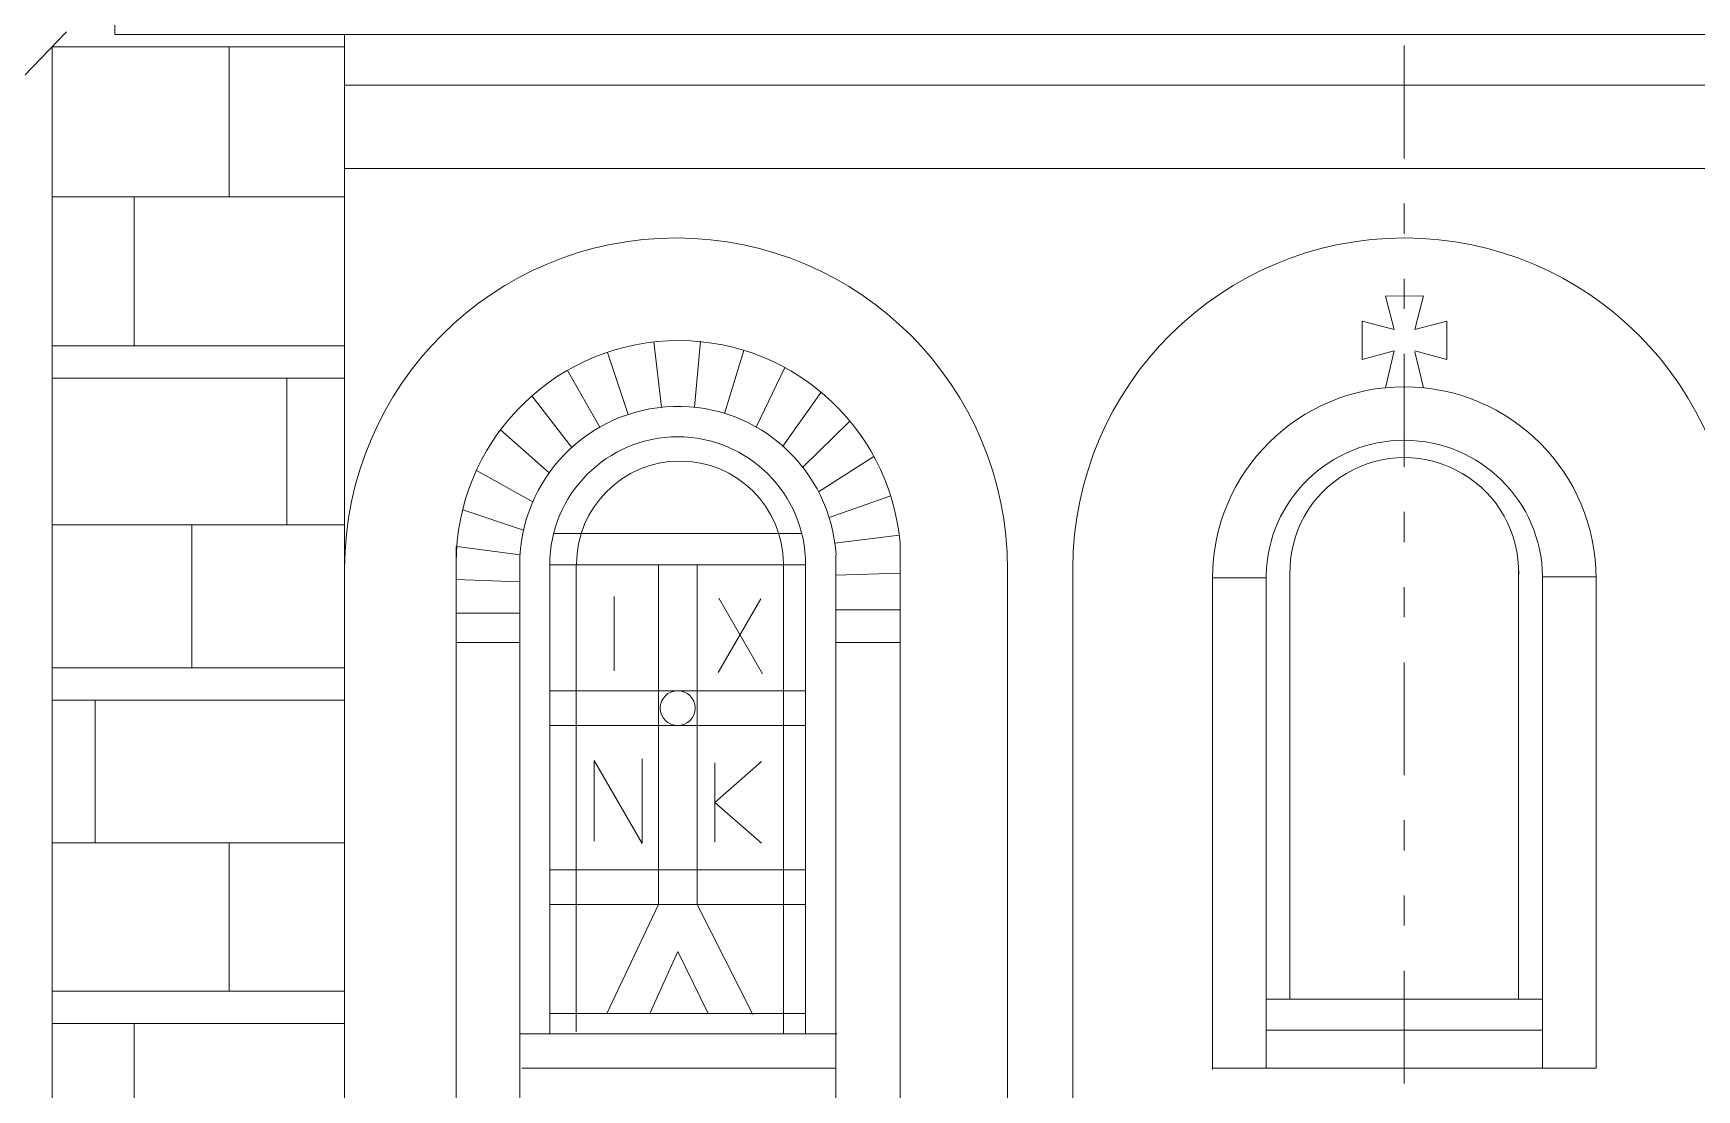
# Model space of a CAD drawing. Header units: millimetres. Extents: x -490789 to -449459, y 209001 to 327650.
# Drawn here: x -473270 to -469368, y 219825 to 222303 of the extents above; entities that cross this region are included whole.
import ezdxf

# ---------------------------------------------------------------- set-up
doc = ezdxf.new("R2010")
doc.units = ezdxf.units.MM
doc.header["$MEASUREMENT"] = 0
doc.linetypes.add('2-Штрих-Штриховая', pattern=[723.19442, 264.583325, -105.833328, 70.555556, -105.833328, 70.555556, -105.833328])
for name, color, linetype, lineweight in [('0_Ном._пера__12_Ном._пера__12_Ном._пера__12', 12, 'Continuous', 18), ('0_Ном._пера__7_Ном._пера__1_Ном._пера__1', 1, 'Continuous', 18), ('0_Ном._пера__7_Ном._пера__7_Ном._пера__1', 1, 'Continuous', 18), ('0_Ном._пера__7_Ном._пера__7_Ном._пера__7', 7, 'Continuous', 18), ('0_Ном_пера__1_Ном_пера__1_Ном_пера__1_Ном._пера__1_Ном_пера__1_Ном_пера__1_Ном_пера__1_Ном_пера__1_Ном_пера__1_Ном_пера__1_Ном_пера__1_Ном_пера__1_Ном_пера__1_Ном_пера__1_Ном_пера__1_Ном_пера__1_Ном_пера__1_Ном_пера__1_Ном_пера__1_Ном_пера__1_Ном_пера___D_Ном._пера__1', 1, 'Continuous', 18), ('0_Ном_пера__1_Ном_пера__1_Ном_пера__1_Ном_пера__1_Ном_пера__1_Ном_пера__1_Ном_пера__1_Ном_пера__1_Ном_пера__1_Ном._пера__1_Ном_пера__1_Ном_пера__1_Ном_пера__1_Ном_пера__1_Ном_пера__1_Ном_пера__1_Ном_пера__1_Ном_пера__1_Ном_пера__1_Ном_пера__1_Ном_пера___D_Ном._пера__1', 1, 'Continuous', 18), ('0_Ном_пера__1_Ном_пера__1_Ном_пера__1_Ном_пера__1_Ном_пера__1_Ном_пера__1_Ном_пера__1_Ном_пера__1_Ном_пера__1_Ном_пера__1_Ном._пера__1_Ном_пера__1_Ном_пера__1_Ном_пера__1_Ном_пера__1_Ном_пера__1_Ном_пера__1_Ном_пера__1_Ном_пера__1_Ном_пера__1_Ном_пера___D_Ном._пера__1', 1, 'Continuous', 18), ('0_Ном_пера__1_Ном_пера__1_Ном_пера__1_Ном_пера__1_Ном_пера__1_Ном_пера__1_Ном_пера__1_Ном_пера__1_Ном_пера__1_Ном_пера__1_Ном_пера__1_Ном_пера__1_Ном_пера__1_Ном_пера__1_Ном_пера__1_Ном_пера__1_Ном_пера__1_Ном._пера__1_Ном_пера__1_Ном._пера__1_Ном_пера__2_Ном._пера__1', 1, 'Continuous', 18), ('0_Ном_пера__1_Ном_пера__1_Ном_пера__1_Ном_пера__1_Ном_пера__1_Ном_пера__1_Ном_пера__1_Ном_пера__1_Ном_пера__1_Ном_пера__1_Ном_пера__1_Ном_пера__1_Ном_пера__1_Ном_пера__1_Ном_пера__1_Ном_пера__1_Ном_пера__1_Ном_пера__1_Ном_пера__1_Ном_пера__1_Ном_пера__1_C_Ном._пера__1', 1, 'Continuous', 18), ('0_Ном_пера__1_Ном_пера__1_Ном_пера__1_Ном_пера__1_Ном_пера__1_Ном_пера__1_Ном_пера__1_Ном_пера__1_Ном_пера__1_Ном_пера__1_Ном_пера__1_Ном_пера__1_Ном_пера__1_Ном_пера__1_Ном_пера__7_Ном_пера__7_Ном_пера__7_Ном_пера__7_Ном_пера__7_Ном_пера__7_Ном_пера__7_5_Ном._пера__1', 1, 'Continuous', 18), ('0_Ном_пера__1_Ном_пера__1_Ном_пера__1_Ном_пера__1_Ном_пера__1_Ном_пера__1_Ном_пера__1_Ном_пера__1_Ном_пера__1_Ном_пера__1_Ном_пера__1_Ном_пера__7_Ном_пера__7_Ном_пера__7_Ном_пера__7_Ном_пера__7_Ном_пера__7_Ном_пера__7_Ном_пера__7_Ном_пера__7_Ном_пера__7_5_Ном._пера__1', 1, 'Continuous', 18), ('0_Ном_пера__7_Ном._пера__7_Ном_пера__7_Ном_пера__7_Ном_пера__7_Ном_пера__7_Ном_пера__7_Ном_пера__7_Ном_пера__7_Ном_пера__7_Ном_пера__7_Ном_пера__7_Ном_пера__7_Ном_пера__7_Ном_пера__7_Ном_пера__7_Ном_пера__7_Ном_пера__7_Ном_пера__7_Ном_пера__7_Ном_пера___7_Ном._пера__7', 7, 'Continuous', 18), ('0_Ном_пера__7_Ном_пера__7_Ном_пера__7_Ном._пера__7_Ном_пера__7_Ном_пера__7_Ном_пера__7_Ном_пера__7_Ном_пера__7_Ном_пера__7_Ном_пера__7_Ном_пера__7_Ном_пера__7_Ном_пера__7_Ном_пера__7_Ном_пера__7_Ном_пера__7_Ном_пера__7_Ном_пера__7_Ном_пера__7_Ном_пера___5_Ном._пера__7', 7, 'Continuous', 18), ('0_Ном_пера__7_Ном_пера__7_Ном_пера__7_Ном_пера__7_Ном_пера__7_Ном_пера__7_Ном_пера__7_Ном_пера__7_Ном_пера__7_Ном._пера__7_Ном_пера__7_Ном_пера__7_Ном_пера__7_Ном_пера__7_Ном_пера__7_Ном_пера__7_Ном_пера__7_Ном_пера__7_Ном_пера__7_Ном_пера__7_Ном_пера___7_Ном._пера__7', 7, 'Continuous', 18), ('0_Ном_пера__7_Ном_пера__7_Ном_пера__7_Ном_пера__7_Ном_пера__7_Ном_пера__7_Ном_пера__7_Ном_пера__7_Ном_пера__7_Ном_пера__7_Ном_пера__7_Ном_пера__7_Ном_пера__7_Ном_пера__7_Ном_пера__7_Ном._пера__7_Ном_пера__7_Ном._пера__7_Ном_пера__7_Ном._пера__7_Ном_пера_2_Ном._пера__7', 7, 'Continuous', 18), ('0_Ном_пера__7_Ном_пера__7_Ном_пера__7_Ном_пера__7_Ном_пера__7_Ном_пера__7_Ном_пера__7_Ном_пера__7_Ном_пера__7_Ном_пера__7_Ном_пера__7_Ном_пера__7_Ном_пера__7_Ном_пера__7_Ном_пера__7_Ном_пера__7_Ном_пера__7_Ном_пера__7_Ном._пера__7_Ном_пера__7_Ном._пера__5_Ном._пера__7', 7, 'Continuous', 18), ('0_Ном_пера__7_Ном_пера__7_Ном_пера__7_Ном_пера__7_Ном_пера__7_Ном_пера__7_Ном_пера__7_Ном_пера__7_Ном_пера__7_Ном_пера__7_Ном_пера__7_Ном_пера__7_Ном_пера__7_Ном_пера__7_Ном_пера__7_Ном_пера__7_Ном_пера__7_Ном_пера__7_Ном_пера__7_Ном_пера__7_Ном_пера__7_8_Ном._пера__1', 1, 'Continuous', 18), ('0_Ном_пера__7_Ном_пера__7_Ном_пера__7_Ном_пера__7_Ном_пера__7_Ном_пера__7_Ном_пера__7_Ном_пера__7_Ном_пера__7_Ном_пера__7_Ном_пера__7_Ном_пера__7_Ном_пера__7_Ном_пера__7_Ном_пера__7_Ном_пера__7_Ном_пера__7_Ном_пера__7_Ном_пера__7_Ном_пера__7_Ном_пера__7_C_Ном._пера__1', 1, 'Continuous', 18), ('hatch_Ном_пера__254_Ном_пера__254_Ном_пера__254_Ном._пера__254_Ном_пера__254_Ном._пера__9_Ном_пера__9_Ном_пера__9_Ном_пера__12_Ном_пера__12_Ном_пера__12_Ном_пера__12_Ном_пера__12_Ном_пера__12_Ном_пера__1_Ном_пера__1_Ном_пера__1_Ном_пера__1_Ном_пера__1_Н_B_Ном._пера__1', 1, 'Continuous', 18), ('Опалубка_Ном_пера__7_Ном_пера__7_Ном_пера__7_Ном_пера__7_Ном_пера__7_Ном_пера__7_Ном_пера__7_Ном_пера__7_Ном_пера__7_Ном_пера__7_Ном_пера__1_Ном_пера__1_Ном_пера__1_Ном_пера__1_Ном_пера__1_Ном_пера__1_Ном_пера__1_Ном_пера__1_Ном_пера__1_Ном_пера__1_Ном__4_Ном._пера__1', 1, 'Continuous', 18), ('Опалубка_Ном_пера__7_Ном_пера__7_Ном_пера__7_Ном_пера__7_Ном_пера__7_Ном_пера__7_Ном_пера__7_Ном_пера__7_Ном_пера__7_Ном_пера__7_Ном_пера__1_Ном_пера__1_Ном_пера__1_Ном_пера__1_Ном_пера__1_Ном_пера__1_Ном_пера__1_Ном_пера__1_Ном_пера__1_Ном_пера__1_Ном__4_Ном._пера__7', 7, 'Continuous', 18)]:
    doc.layers.add(name, color=color, linetype=linetype, lineweight=lineweight)

msp = doc.modelspace()

# ---------------------------------------------------------------- linework, layer by layer
at = {"layer": '0_Ном._пера__12_Ном._пера__12_Ном._пера__12', "linetype": '2-Штрих-Штриховая'}
msp.add_line((-470054.3, 217669.7), (-470054.3, 236554.5), dxfattribs=at)
at = {"layer": '0_Ном._пера__7_Ном._пера__1_Ном._пера__1', "linetype": 'Continuous'}
msp.add_line((-472539.9, 221569.5), (-473225.7, 221569.5), dxfattribs=at)
at = {"layer": '0_Ном._пера__7_Ном._пера__7_Ном._пера__1', "linetype": 'Continuous'}
for centre, radius, start, end in [((-470054.3, 221023.3), 450, 0, 179.7617), ((-470054.3, 221023.6), 324.3, 0.7789, 178.7941)]:
    msp.add_arc(centre, radius, start, end, dxfattribs=at)
at = {"layer": '0_Ном._пера__7_Ном._пера__7_Ном._пера__7', "linetype": 'Continuous'}
for p, q in [((-473500.9, 221985.6), (-473191.9, 222305.6)), ((-473225.7, 222271), (-473225.7, 219305.6)), ((-472539.9, 222299.5), (-467557.5, 222299.5)), ((-472539.9, 222299.5), (-472539.9, 219305.6)), ((-472539.9, 222180.7), (-467557.5, 222180.7)), ((-467557.5, 221985.6), (-472539.9, 221985.6)), ((-473225.6, 221149.6), (-472539.8, 221149.6)), ((-470984.7, 221051.9), (-470984.7, 219305.6)), ((-470831.9, 221051.2), (-470831.9, 219305.6)), ((-470504.3, 221025.1), (-470504.3, 219871.7)), ((-470378.5, 221030.4), (-470378.5, 219875.5)), ((-470322.5, 221040.7), (-470322.5, 220036.9)), ((-469786.1, 221040.7), (-469786.1, 220036.9)), ((-469730.1, 221029.5), (-469730.1, 219875.5)), ((-469604.3, 221027.9), (-469604.3, 219875.5)), ((-470378.5, 220036.9), (-469730.1, 220036.9)), ((-470378.5, 219964.3), (-469730.7, 219964.3)), ((-470504.3, 219875.5), (-469604.3, 219875.5))]:
    msp.add_line(p, q, dxfattribs=at)
for centre, radius, start, end in [((-471762.3, 221044.8), 777.6, 0, 179.7617), ((-470054.3, 221044.8), 777.6, 0, 179.7617), ((-470054.3, 221023.3), 450, 0, 179.7617), ((-470054.3, 221023.6), 324.3, 0.7789, 178.7941), ((-470054.3, 221038.9), 268.3, 358.7614, 181.2231), ((-470054.3, 221038.9), 268.3, 358.7614, 181.2231)]:
    msp.add_arc(centre, radius, start, end, dxfattribs=at)
at = {"layer": '0_Ном_пера__1_Ном_пера__1_Ном_пера__1_Ном._пера__1_Ном_пера__1_Ном_пера__1_Ном_пера__1_Ном_пера__1_Ном_пера__1_Ном_пера__1_Ном_пера__1_Ном_пера__1_Ном_пера__1_Ном_пера__1_Ном_пера__1_Ном_пера__1_Ном_пера__1_Ном_пера__1_Ном_пера__1_Ном_пера__1_Ном_пера___D_Ном._пера__1', "linetype": 'Continuous'}
for p, q in [((-473225.7, 222271), (-472539.9, 222271)), ((-473225.7, 221493.5), (-472539.9, 221493.5)), ((-472277.8, 221098.7), (-472277.8, 219305.6)), ((-471236.9, 221108.5), (-471236.9, 219305.6)), ((-472128.8, 220799.1), (-472128.8, 221056.1)), ((-471387.2, 220799.1), (-471387.2, 221078.2)), ((-473225.7, 220814.2), (-472539.9, 220814.2)), ((-473225.7, 220738.2), (-472539.9, 220738.2)), ((-472539.9, 220055.7), (-473225.7, 220055.7)), ((-473225.7, 220055.7), (-472539.9, 220055.7)), ((-472539.9, 219979.7), (-473225.7, 219979.7)), ((-473225.7, 219979.7), (-472539.9, 219979.7))]:
    msp.add_line(p, q, dxfattribs=at)
at = {"layer": '0_Ном_пера__1_Ном_пера__1_Ном_пера__1_Ном_пера__1_Ном_пера__1_Ном_пера__1_Ном_пера__1_Ном_пера__1_Ном_пера__1_Ном._пера__1_Ном_пера__1_Ном_пера__1_Ном_пера__1_Ном_пера__1_Ном_пера__1_Ном_пера__1_Ном_пера__1_Ном_пера__1_Ном_пера__1_Ном_пера__1_Ном_пера___D_Ном._пера__1', "linetype": 'Continuous'}
for p, q in [((-471796.8, 221425.2), (-471814.8, 221578.4)), ((-471719.4, 221425.3), (-471705.1, 221580)), ((-471874.8, 221408.3), (-471923.4, 221553.4)), ((-471648.7, 221410.9), (-471603.4, 221558.8)), ((-471941.2, 221378.7), (-472017, 221511.9)), ((-471574.2, 221378.8), (-471507, 221518.4)), ((-471511.6, 221334), (-471422, 221460.6))]:
    msp.add_line(p, q, dxfattribs=at)
at = {"layer": '0_Ном_пера__1_Ном_пера__1_Ном_пера__1_Ном_пера__1_Ном_пера__1_Ном_пера__1_Ном_пера__1_Ном_пера__1_Ном_пера__1_Ном_пера__1_Ном._пера__1_Ном_пера__1_Ном_пера__1_Ном_пера__1_Ном_пера__1_Ном_пера__1_Ном_пера__1_Ном_пера__1_Ном_пера__1_Ном_пера__1_Ном_пера___D_Ном._пера__1', "linetype": 'Continuous'}
msp.add_line((-469954.7, 221627.5), (-469954.7, 221537.2), dxfattribs=at)
at = {"layer": '0_Ном_пера__1_Ном_пера__1_Ном_пера__1_Ном_пера__1_Ном_пера__1_Ном_пера__1_Ном_пера__1_Ном_пера__1_Ном_пера__1_Ном_пера__1_Ном_пера__1_Ном_пера__1_Ном_пера__1_Ном_пера__1_Ном_пера__1_Ном_пера__1_Ном_пера__1_Ном._пера__1_Ном_пера__1_Ном._пера__1_Ном_пера__2_Ном._пера__1', "linetype": 'Continuous'}
for p, q in [((-472100.8, 221451.8), (-472006.7, 221331.3)), ((-472173.8, 221372.7), (-472060, 221271.3)), ((-471465.1, 221284.5), (-471354.7, 221393.1)), ((-471428, 221226.7), (-471298.1, 221309.5)), ((-472230.5, 221277.2), (-472098.1, 221203.8)), ((-471403.5, 221167), (-471258.9, 221217.3)), ((-472262.7, 221184.7), (-472119.8, 221137.3)), ((-472276.4, 221098.7), (-472128.1, 221079.4)), ((-472049.4, 221128.9), (-471469.7, 221128.9)), ((-471389.9, 221106.3), (-471238.8, 221125.3)), ((-472058.4, 221056), (-471458.4, 221056)), ((-471996.3, 221056.3), (-471996.3, 219960.3)), ((-471803.7, 221056), (-471803.7, 220258.8)), ((-471712.8, 221056), (-471712.8, 220258.8)), ((-471510.5, 221058.2), (-471510.5, 219956)), ((-472277.8, 221021.2), (-472128.8, 221015.9)), ((-471387.2, 221031.8), (-471236.9, 221036.1)), ((-471907.7, 220981.5), (-471907.7, 220806.8)), ((-471661.7, 220977.6), (-471559.5, 220800.2)), ((-472277.8, 220942.4), (-472128.8, 220942.4)), ((-471663.6, 220803.1), (-471563.6, 220976.2)), ((-471387.2, 220950.2), (-471237.4, 220950.2)), ((-472277.8, 220873.3), (-472128.8, 220873.3)), ((-471236.9, 220873.3), (-471387.2, 220873.3)), ((-472058.4, 220760.6), (-471458.4, 220760.6)), ((-472058.4, 220679), (-471458.4, 220679)), ((-471954.2, 220597.1), (-471954.2, 220407.4)), ((-471954.2, 220597.1), (-471841.8, 220402.3)), ((-471841.8, 220402.3), (-471841.8, 220600.4)), ((-471671.3, 220498.4), (-471561.8, 220594.1)), ((-471671.3, 220591.6), (-471671.3, 220405.2)), ((-471671.3, 220498.4), (-471561.8, 220402.9)), ((-472058.4, 220340), (-471458.4, 220340)), ((-472058.4, 220258.8), (-471458.4, 220258.8)), ((-471803.7, 220258.8), (-471924.6, 220003.5)), ((-471803.7, 220258.8), (-471712.8, 220258.8)), ((-471712.8, 220258.8), (-471582.1, 220001.2)), ((-471758.4, 220148.6), (-471823.6, 220003.6)), ((-471758.4, 220148.6), (-471686.9, 220003.6)), ((-472058.4, 220003.6), (-471458.4, 220003.6))]:
    msp.add_line(p, q, dxfattribs=at)
msp.add_circle((-471758.4, 220719.7), 40.9, dxfattribs=at)
at = {"layer": '0_Ном_пера__1_Ном_пера__1_Ном_пера__1_Ном_пера__1_Ном_пера__1_Ном_пера__1_Ном_пера__1_Ном_пера__1_Ном_пера__1_Ном_пера__1_Ном_пера__1_Ном_пера__1_Ном_пера__1_Ном_пера__1_Ном_пера__1_Ном_пера__1_Ном_пера__1_Ном_пера__1_Ном_пера__1_Ном_пера__1_Ном_пера__1_C_Ном._пера__1', "linetype": 'Continuous'}
for p, q in [((-472128.8, 220799.1), (-472128.8, 219305.6)), ((-471387.2, 220799.1), (-471387.2, 219305.6))]:
    msp.add_line(p, q, dxfattribs=at)
at = {"layer": '0_Ном_пера__1_Ном_пера__1_Ном_пера__1_Ном_пера__1_Ном_пера__1_Ном_пера__1_Ном_пера__1_Ном_пера__1_Ном_пера__1_Ном_пера__1_Ном_пера__1_Ном_пера__1_Ном_пера__1_Ном_пера__1_Ном_пера__7_Ном_пера__7_Ном_пера__7_Ном_пера__7_Ном_пера__7_Ном_пера__7_Ном_пера__7_5_Ном._пера__1', "linetype": 'Continuous'}
for p, q in [((-471385.4, 219956), (-472128.8, 219956)), ((-472128.3, 219956), (-471390, 219956))]:
    msp.add_line(p, q, dxfattribs=at)
at = {"layer": '0_Ном_пера__1_Ном_пера__1_Ном_пера__1_Ном_пера__1_Ном_пера__1_Ном_пера__1_Ном_пера__1_Ном_пера__1_Ном_пера__1_Ном_пера__1_Ном_пера__1_Ном_пера__7_Ном_пера__7_Ном_пера__7_Ном_пера__7_Ном_пера__7_Ном_пера__7_Ном_пера__7_Ном_пера__7_Ном_пера__7_Ном_пера__7_5_Ном._пера__1', "linetype": 'Continuous'}
msp.add_line((-472124.2, 219875.5), (-471387.2, 219875.5), dxfattribs=at)
at = {"layer": '0_Ном_пера__7_Ном._пера__7_Ном_пера__7_Ном_пера__7_Ном_пера__7_Ном_пера__7_Ном_пера__7_Ном_пера__7_Ном_пера__7_Ном_пера__7_Ном_пера__7_Ном_пера__7_Ном_пера__7_Ном_пера__7_Ном_пера__7_Ном_пера__7_Ном_пера__7_Ном_пера__7_Ном_пера__7_Ном_пера__7_Ном_пера___7_Ном._пера__7', "linetype": 'Continuous'}
for p, q in [((-473033, 221569.5), (-473033, 221919.1)), ((-473124.4, 220404), (-473124.4, 220738.2)), ((-473033, 219626.5), (-473033, 219979.7))]:
    msp.add_line(p, q, dxfattribs=at)
at = {"layer": '0_Ном_пера__7_Ном_пера__7_Ном_пера__7_Ном._пера__7_Ном_пера__7_Ном_пера__7_Ном_пера__7_Ном_пера__7_Ном_пера__7_Ном_пера__7_Ном_пера__7_Ном_пера__7_Ном_пера__7_Ном_пера__7_Ном_пера__7_Ном_пера__7_Ном_пера__7_Ном_пера__7_Ном_пера__7_Ном_пера__7_Ном_пера___5_Ном._пера__7', "linetype": 'Continuous'}
for p, q in [((-473078.6, 224137.5), (-473078.6, 222299.5)), ((-472810.1, 222271), (-472810.1, 221919.1)), ((-472810.1, 220404), (-472810.1, 220055.7))]:
    msp.add_line(p, q, dxfattribs=at)
at = {"layer": '0_Ном_пера__7_Ном_пера__7_Ном_пера__7_Ном_пера__7_Ном_пера__7_Ном_пера__7_Ном_пера__7_Ном_пера__7_Ном_пера__7_Ном._пера__7_Ном_пера__7_Ном_пера__7_Ном_пера__7_Ном_пера__7_Ном_пера__7_Ном_пера__7_Ном_пера__7_Ном_пера__7_Ном_пера__7_Ном_пера__7_Ном_пера___7_Ном._пера__7', "linetype": 'Continuous'}
for p, q in [((-473078.6, 222299.5), (-472539.9, 222299.5)), ((-473225.7, 220404), (-472539.9, 220404))]:
    msp.add_line(p, q, dxfattribs=at)
at = {"layer": '0_Ном_пера__7_Ном_пера__7_Ном_пера__7_Ном_пера__7_Ном_пера__7_Ном_пера__7_Ном_пера__7_Ном_пера__7_Ном_пера__7_Ном_пера__7_Ном_пера__7_Ном_пера__7_Ном_пера__7_Ном_пера__7_Ном_пера__7_Ном._пера__7_Ном_пера__7_Ном._пера__7_Ном_пера__7_Ном._пера__7_Ном_пера_2_Ном._пера__7', "linetype": 'Continuous'}
for p, q in [((-472675.2, 221493.5), (-472675.2, 221149.6)), ((-472898.1, 221149.6), (-472898.1, 220814.2))]:
    msp.add_line(p, q, dxfattribs=at)
at = {"layer": '0_Ном_пера__7_Ном_пера__7_Ном_пера__7_Ном_пера__7_Ном_пера__7_Ном_пера__7_Ном_пера__7_Ном_пера__7_Ном_пера__7_Ном_пера__7_Ном_пера__7_Ном_пера__7_Ном_пера__7_Ном_пера__7_Ном_пера__7_Ном_пера__7_Ном_пера__7_Ном_пера__7_Ном._пера__7_Ном_пера__7_Ном._пера__5_Ном._пера__7', "linetype": 'Continuous'}
msp.add_line((-473225.7, 221919.1), (-472539.9, 221919.1), dxfattribs=at)
at = {"layer": '0_Ном_пера__7_Ном_пера__7_Ном_пера__7_Ном_пера__7_Ном_пера__7_Ном_пера__7_Ном_пера__7_Ном_пера__7_Ном_пера__7_Ном_пера__7_Ном_пера__7_Ном_пера__7_Ном_пера__7_Ном_пера__7_Ном_пера__7_Ном_пера__7_Ном_пера__7_Ном_пера__7_Ном_пера__7_Ном_пера__7_Ном_пера__7_8_Ном._пера__1', "linetype": 'Continuous'}
for p, q in [((-470098.3, 221686), (-470078, 221607.5)), ((-470009.4, 221686.4), (-470029.7, 221607.5)), ((-470153.3, 221627.5), (-470078, 221607.5)), ((-470029.7, 221607.5), (-469954.6, 221627.5)), ((-470153.4, 221537.1), (-470078.1, 221557.3)), ((-470078.1, 221557.3), (-470098.6, 221471.1)), ((-470029.7, 221557.3), (-469954.7, 221537.2)), ((-470009.4, 221471), (-470029.7, 221555.4))]:
    msp.add_line(p, q, dxfattribs=at)
at = {"layer": '0_Ном_пера__7_Ном_пера__7_Ном_пера__7_Ном_пера__7_Ном_пера__7_Ном_пера__7_Ном_пера__7_Ном_пера__7_Ном_пера__7_Ном_пера__7_Ном_пера__7_Ном_пера__7_Ном_пера__7_Ном_пера__7_Ном_пера__7_Ном_пера__7_Ном_пера__7_Ном_пера__7_Ном_пера__7_Ном_пера__7_Ном_пера__7_C_Ном._пера__1', "linetype": 'Continuous'}
for p, q in [((-470504.3, 221025.1), (-470378.6, 221025.1)), ((-469730.1, 221027.9), (-469604.4, 221027.9))]:
    msp.add_line(p, q, dxfattribs=at)
at = {"layer": 'hatch_Ном_пера__254_Ном_пера__254_Ном_пера__254_Ном._пера__254_Ном_пера__254_Ном._пера__9_Ном_пера__9_Ном_пера__9_Ном_пера__12_Ном_пера__12_Ном_пера__12_Ном_пера__12_Ном_пера__12_Ном_пера__12_Ном_пера__1_Ном_пера__1_Ном_пера__1_Ном_пера__1_Ном_пера__1_Н_B_Ном._пера__1', "linetype": 'Continuous'}
for p, q in [((-470098.1, 221686.1), (-470009.4, 221686.4)), ((-470153.3, 221627.5), (-470153.4, 221537.1))]:
    msp.add_line(p, q, dxfattribs=at)
at = {"layer": 'Опалубка_Ном_пера__7_Ном_пера__7_Ном_пера__7_Ном_пера__7_Ном_пера__7_Ном_пера__7_Ном_пера__7_Ном_пера__7_Ном_пера__7_Ном_пера__7_Ном_пера__1_Ном_пера__1_Ном_пера__1_Ном_пера__1_Ном_пера__1_Ном_пера__1_Ном_пера__1_Ном_пера__1_Ном_пера__1_Ном_пера__1_Ном__4_Ном._пера__1', "linetype": 'Continuous'}
for centre, radius, start in [((-471756.3, 221060.2), 521.6, 5.3112), ((-471757.6, 221056.1), 371.2, 3.4087), ((-471753.1, 221056.6), 242.6, 0.382)]:
    msp.add_arc(centre, radius, start, 180, dxfattribs=at)
at = {"layer": 'Опалубка_Ном_пера__7_Ном_пера__7_Ном_пера__7_Ном_пера__7_Ном_пера__7_Ном_пера__7_Ном_пера__7_Ном_пера__7_Ном_пера__7_Ном_пера__7_Ном_пера__1_Ном_пера__1_Ном_пера__1_Ном_пера__1_Ном_пера__1_Ном_пера__1_Ном_пера__1_Ном_пера__1_Ном_пера__1_Ном_пера__1_Ном__4_Ном._пера__7', "linetype": 'Continuous'}
for p, q in [((-472058.4, 219956), (-472058.4, 221056)), ((-472058.4, 219956), (-472058.4, 221056)), ((-471458.4, 219956), (-471458.4, 221056)), ((-471458.4, 219956), (-471458.4, 221056))]:
    msp.add_line(p, q, dxfattribs=at)
msp.add_arc((-471758.4, 221056), 300, 0, 180, dxfattribs=at)
msp.add_arc((-471758.4, 221056), 300, 0, 180, dxfattribs=at)

doc.saveas('drawing.dxf')
